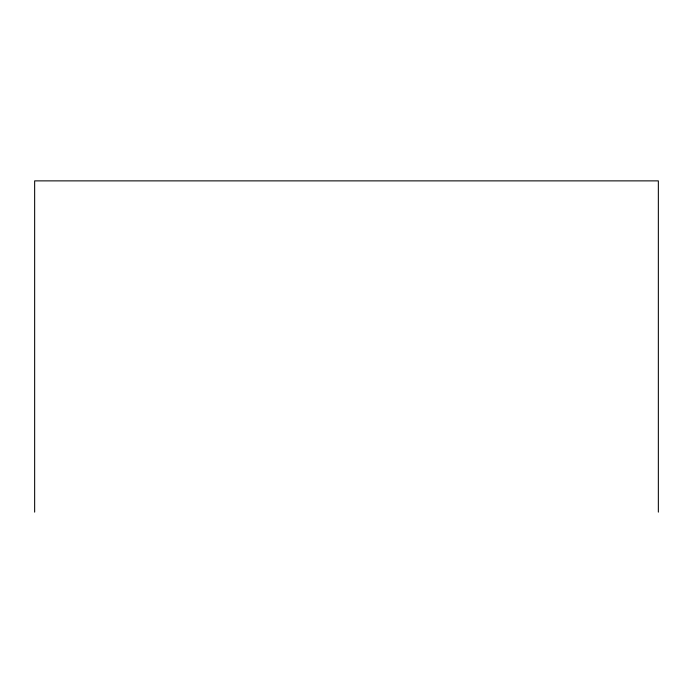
<?xml version="1.0" encoding="UTF-8"?>
<svg xmlns="http://www.w3.org/2000/svg" width="693" height="693" viewBox="0 0 693 693"><rect width="100%" height="100%" fill="white"/><g stroke="black" fill="none" stroke-linecap="round" stroke-linejoin="round"><path stroke-width="1.04" d="M658.35 512.127L658.35 180.873L34.65 180.873L34.65 512.127"/></g></svg>
